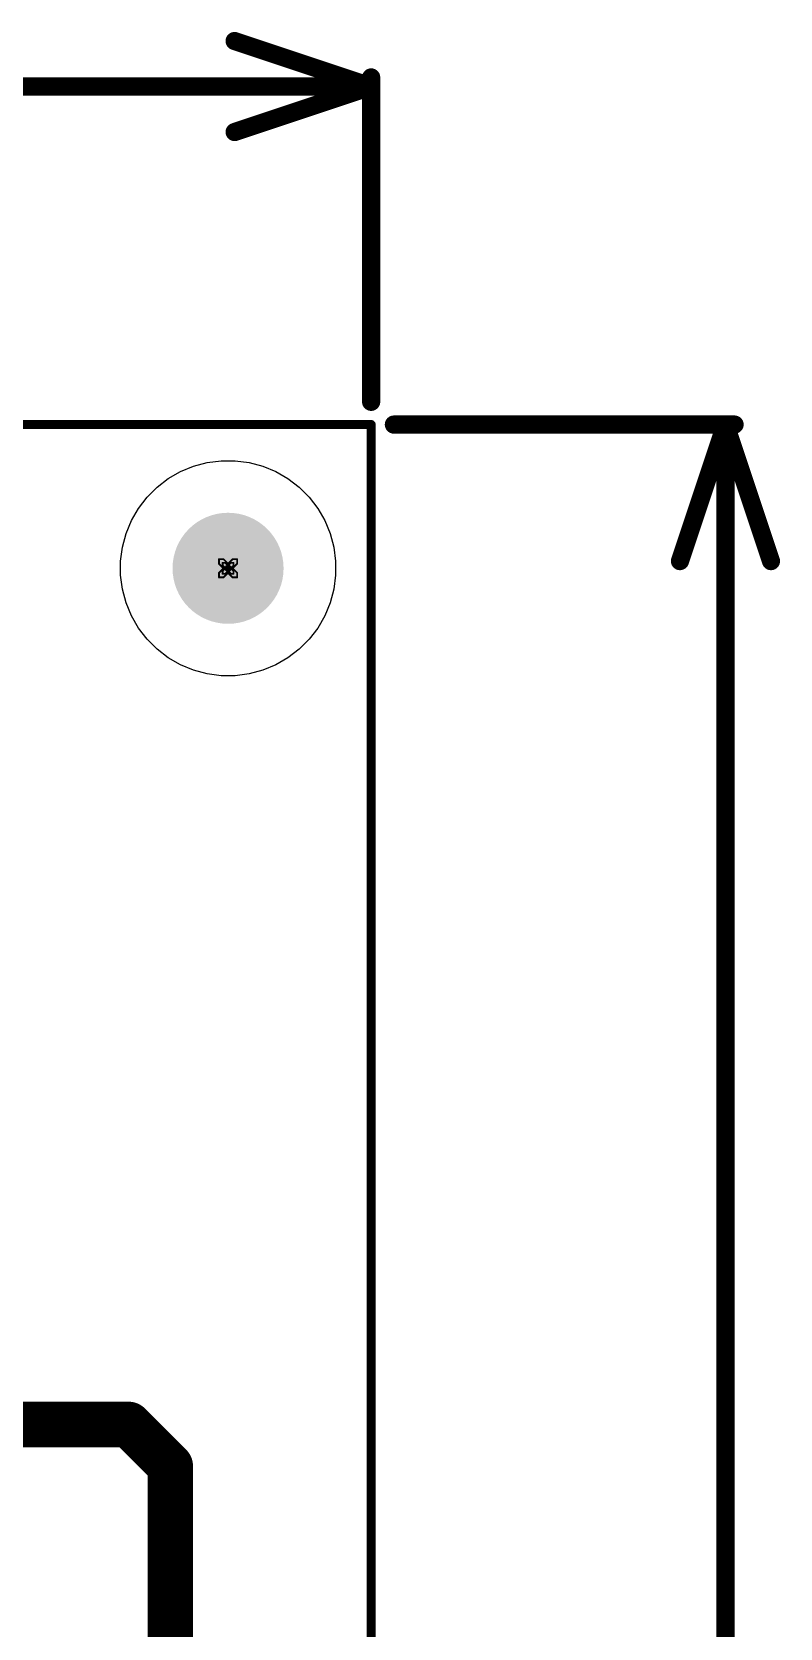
# Model space of a CAD drawing. Header units: inches. Extents: x -0.8 to 10.9, y -0.2 to 6.3.
# Drawn here: x 1.438 to 2.26, y 2.851 to 4.605 of the extents above; entities that cross this region are included whole.
import ezdxf

# ---------------------------------------------------------------- set-up
doc = ezdxf.new("R2010")
doc.units = ezdxf.units.IN
doc.header["$MEASUREMENT"] = 0
for name, color, linetype in [('Board Outline', 216, 'Continuous'), ('Bottom Layer', 5, 'Continuous'), ('Bottom Solder', 6, 'Continuous'), ('Dimensions', 6, 'Continuous'), ('Drill Drawing', 1, 'Continuous'), ('Multi-Layer', 9, 'Continuous'), ('Pad Holes', 156, 'Continuous'), ('Top Layer', 1, 'Continuous'), ('Top Solder', 216, 'Continuous')]:
    doc.layers.add(name, color=color, linetype=linetype)

msp = doc.modelspace()

# ---------------------------------------------------------------- hatches: boundary and pattern name
at = {"layer": 'Bottom Solder'}
h = msp.add_hatch(color=6, dxfattribs=at)
edge = h.paths.add_edge_path()
edge.add_arc((1.6535, 4.0157), 0.004, 0, 360)
at = {"layer": 'Pad Holes'}
h = msp.add_hatch(color=7, dxfattribs=at)
edge = h.paths.add_edge_path()
edge.add_arc((1.6535, 4.0157), 0.061, 0, 360)
at = {"layer": 'Top Solder'}
h = msp.add_hatch(color=216, dxfattribs=at)
edge = h.paths.add_edge_path()
edge.add_arc((1.6535, 4.0157), 0.004, 0, 360)

# ---------------------------------------------------------------- linework, layer by layer
at = {"layer": 'Board Outline', "const_width": 0.01}
for points in [[(-0.1578, 4.1736), (1.8107, 4.1736)], [(1.8107, -0.1571), (1.8107, 4.1736)]]:
    msp.add_lwpolyline(points, dxfattribs=at)
at = {"layer": 'Board Outline', "const_width": 0.005}
msp.add_lwpolyline([(1.8082, 4.1736, 1), (1.8132, 4.1736, 1)], format="xyb", close=True, dxfattribs=at)
msp.add_lwpolyline([(1.8082, 4.1736, 1), (1.8132, 4.1736, 1)], format="xyb", close=True, dxfattribs=at)
at = {"layer": 'Bottom Layer'}
for p, q in [((1.5878, 4.1142), (1.6012, 4.1219)), ((1.6012, 4.1219), (1.6155, 4.1278)), ((1.6155, 4.1278), (1.6305, 4.1318)), ((1.6305, 4.1318), (1.6458, 4.1339)), ((1.6458, 4.1339), (1.6535, 4.1339)), ((1.6535, 4.1339), (1.6535, 4.1339)), ((1.6535, 4.1339), (1.6613, 4.1339)), ((1.6613, 4.1339), (1.6766, 4.1318)), ((1.6766, 4.1318), (1.6916, 4.1278)), ((1.6916, 4.1278), (1.7059, 4.1219)), ((1.7059, 4.1219), (1.7193, 4.1142)), ((1.5646, 4.0938), (1.5755, 4.1047)), ((1.5755, 4.1047), (1.5878, 4.1142)), ((1.7193, 4.1142), (1.7316, 4.1047)), ((1.7316, 4.1047), (1.7425, 4.0938)), ((1.5551, 4.0815), (1.5646, 4.0938)), ((1.7425, 4.0938), (1.752, 4.0815)), ((1.5474, 4.0681), (1.5551, 4.0815)), ((1.752, 4.0815), (1.7597, 4.0681)), ((1.5375, 4.0388), (1.5415, 4.0538)), ((1.5415, 4.0538), (1.5474, 4.0681)), ((1.7597, 4.0681), (1.7656, 4.0538)), ((1.7656, 4.0538), (1.7696, 4.0388)), ((1.5354, 4.0235), (1.5375, 4.0388)), ((1.7696, 4.0388), (1.7717, 4.0235)), ((1.5354, 4.0157), (1.5354, 4.0235)), ((1.7717, 4.0235), (1.7717, 4.0157)), ((1.5354, 4.008), (1.5354, 4.0157)), ((1.5375, 3.9927), (1.5354, 4.008)), ((1.7717, 4.008), (1.7696, 3.9927)), ((1.7717, 4.0157), (1.7717, 4.008)), ((1.5415, 3.9777), (1.5375, 3.9927)), ((1.7696, 3.9927), (1.7656, 3.9777)), ((1.5474, 3.9634), (1.5415, 3.9777)), ((1.5551, 3.95), (1.5474, 3.9634)), ((1.7597, 3.9634), (1.752, 3.95)), ((1.7656, 3.9777), (1.7597, 3.9634)), ((1.5646, 3.9377), (1.5551, 3.95)), ((1.752, 3.95), (1.7425, 3.9377)), ((1.5755, 3.9268), (1.5646, 3.9377)), ((1.7425, 3.9377), (1.7316, 3.9268)), ((1.5878, 3.9173), (1.5755, 3.9268)), ((1.6012, 3.9096), (1.5878, 3.9173)), ((1.7193, 3.9173), (1.7059, 3.9096)), ((1.7316, 3.9268), (1.7193, 3.9173)), ((1.6155, 3.9037), (1.6012, 3.9096)), ((1.6305, 3.8997), (1.6155, 3.9037)), ((1.6458, 3.8976), (1.6305, 3.8997)), ((1.6535, 3.8976), (1.6458, 3.8976)), ((1.6613, 3.8976), (1.6535, 3.8976)), ((1.6766, 3.8997), (1.6613, 3.8976)), ((1.6916, 3.9037), (1.6766, 3.8997)), ((1.7059, 3.9096), (1.6916, 3.9037))]:
    msp.add_line(p, q, dxfattribs=at)
at = {"layer": 'Bottom Layer', "const_width": 0.05}
for points in [[(0.927, 3.075), (1.5444, 3.075)], [(1.5444, 3.075), (1.59, 3.0294)], [(1.59, 2.7045), (1.59, 3.0294)]]:
    msp.add_lwpolyline(points, dxfattribs=at)
at = {"layer": 'Bottom Layer', "const_width": 0.025}
for points in [[(1.5319, 3.075, 1), (1.5569, 3.075, 1)], [(1.5319, 3.075, 1), (1.5569, 3.075, 1)], [(1.5775, 3.0294, 1), (1.6025, 3.0294, 1)], [(1.5775, 3.0294, 1), (1.6025, 3.0294, 1)]]:
    msp.add_lwpolyline(points, format="xyb", close=True, dxfattribs=at)
at = {"layer": 'Dimensions', "const_width": 0.02}
for points in [[(1.6607, 4.595), (1.8107, 4.545)], [(1.8107, 4.1986), (1.8107, 4.555)], [(1.1513, 4.545), (1.8107, 4.545)], [(1.6607, 4.495), (1.8107, 4.545)], [(1.8357, 4.1736), (2.21, 4.1736)], [(2.15, 4.0236), (2.2, 4.1736)], [(2.2, 4.1736), (2.25, 4.0236)], [(2.2, 2.3665), (2.2, 4.1736)]]:
    msp.add_lwpolyline(points, dxfattribs=at)
at = {"layer": 'Dimensions', "const_width": 0.01}
for points in [[(1.6557, 4.595, 1), (1.6657, 4.595, 1)], [(1.8057, 4.555, 1), (1.8157, 4.555, 1)], [(1.8057, 4.545, 1), (1.8157, 4.545, 1)], [(1.8057, 4.545, 1), (1.8157, 4.545, 1)], [(1.8057, 4.545, 1), (1.8157, 4.545, 1)], [(1.6557, 4.495, 1), (1.6657, 4.495, 1)], [(1.8057, 4.1986, 1), (1.8157, 4.1986, 1)], [(1.8307, 4.1736, 1), (1.8407, 4.1736, 1)], [(2.195, 4.1736, 1), (2.205, 4.1736, 1)], [(2.195, 4.1736, 1), (2.205, 4.1736, 1)], [(2.195, 4.1736, 1), (2.205, 4.1736, 1)], [(2.205, 4.1736, 1), (2.215, 4.1736, 1)], [(2.145, 4.0236, 1), (2.155, 4.0236, 1)], [(2.245, 4.0236, 1), (2.255, 4.0236, 1)]]:
    msp.add_lwpolyline(points, format="xyb", close=True, dxfattribs=at)
at = {"layer": 'Drill Drawing', "const_width": 0.002}
for points in [[(1.6435, 4.0207), (1.6435, 4.0257)], [(1.6435, 4.0257), (1.6485, 4.0257)], [(1.6435, 4.0207), (1.6485, 4.0157)], [(1.6435, 4.0107), (1.6485, 4.0157)], [(1.6475, 4.0187), (1.6475, 4.0217)], [(1.6475, 4.0217), (1.6505, 4.0217)], [(1.6475, 4.0187), (1.6505, 4.0157)], [(1.6475, 4.0127), (1.6505, 4.0157)], [(1.6485, 4.0257), (1.6535, 4.0207)], [(1.6505, 4.0217), (1.6535, 4.0187)], [(1.6535, 4.0207), (1.6585, 4.0257)], [(1.6535, 4.0187), (1.6565, 4.0217)], [(1.6565, 4.0217), (1.6595, 4.0217)], [(1.6565, 4.0157), (1.6595, 4.0187)], [(1.6565, 4.0157), (1.6595, 4.0127)], [(1.6585, 4.0257), (1.6635, 4.0257)], [(1.6585, 4.0157), (1.6635, 4.0207)], [(1.6585, 4.0157), (1.6635, 4.0107)], [(1.6595, 4.0187), (1.6595, 4.0217)], [(1.6635, 4.0207), (1.6635, 4.0257)], [(1.6435, 4.0057), (1.6435, 4.0107)], [(1.6435, 4.0057), (1.6485, 4.0057)], [(1.6475, 4.0097), (1.6475, 4.0127)], [(1.6475, 4.0097), (1.6505, 4.0097)], [(1.6485, 4.0057), (1.6535, 4.0107)], [(1.6505, 4.0097), (1.6535, 4.0127)], [(1.6535, 4.0127), (1.6565, 4.0097)], [(1.6535, 4.0107), (1.6585, 4.0057)], [(1.6565, 4.0097), (1.6595, 4.0097)], [(1.6585, 4.0057), (1.6635, 4.0057)], [(1.6595, 4.0097), (1.6595, 4.0127)], [(1.6635, 4.0057), (1.6635, 4.0107)]]:
    msp.add_lwpolyline(points, dxfattribs=at)
at = {"layer": 'Drill Drawing', "const_width": 0.001}
for points in [[(1.643, 4.0257, 1), (1.644, 4.0257, 1)], [(1.643, 4.0257, 1), (1.644, 4.0257, 1)], [(1.643, 4.0207, 1), (1.644, 4.0207, 1)], [(1.643, 4.0207, 1), (1.644, 4.0207, 1)], [(1.647, 4.0217, 1), (1.648, 4.0217, 1)], [(1.647, 4.0217, 1), (1.648, 4.0217, 1)], [(1.647, 4.0187, 1), (1.648, 4.0187, 1)], [(1.647, 4.0187, 1), (1.648, 4.0187, 1)], [(1.648, 4.0257, 1), (1.649, 4.0257, 1)], [(1.648, 4.0257, 1), (1.649, 4.0257, 1)], [(1.648, 4.0157, 1), (1.649, 4.0157, 1)], [(1.648, 4.0157, 1), (1.649, 4.0157, 1)], [(1.65, 4.0217, 1), (1.651, 4.0217, 1)], [(1.65, 4.0217, 1), (1.651, 4.0217, 1)], [(1.65, 4.0157, 1), (1.651, 4.0157, 1)], [(1.65, 4.0157, 1), (1.651, 4.0157, 1)], [(1.653, 4.0207, 1), (1.654, 4.0207, 1)], [(1.653, 4.0207, 1), (1.654, 4.0207, 1)], [(1.653, 4.0187, 1), (1.654, 4.0187, 1)], [(1.653, 4.0187, 1), (1.654, 4.0187, 1)], [(1.656, 4.0217, 1), (1.657, 4.0217, 1)], [(1.656, 4.0217, 1), (1.657, 4.0217, 1)], [(1.656, 4.0157, 1), (1.657, 4.0157, 1)], [(1.656, 4.0157, 1), (1.657, 4.0157, 1)], [(1.658, 4.0257, 1), (1.659, 4.0257, 1)], [(1.658, 4.0257, 1), (1.659, 4.0257, 1)], [(1.658, 4.0157, 1), (1.659, 4.0157, 1)], [(1.658, 4.0157, 1), (1.659, 4.0157, 1)], [(1.659, 4.0217, 1), (1.66, 4.0217, 1)], [(1.659, 4.0217, 1), (1.66, 4.0217, 1)], [(1.659, 4.0187, 1), (1.66, 4.0187, 1)], [(1.659, 4.0187, 1), (1.66, 4.0187, 1)], [(1.663, 4.0257, 1), (1.664, 4.0257, 1)], [(1.663, 4.0257, 1), (1.664, 4.0257, 1)], [(1.663, 4.0207, 1), (1.664, 4.0207, 1)], [(1.663, 4.0207, 1), (1.664, 4.0207, 1)], [(1.643, 4.0107, 1), (1.644, 4.0107, 1)], [(1.643, 4.0107, 1), (1.644, 4.0107, 1)], [(1.643, 4.0057, 1), (1.644, 4.0057, 1)], [(1.643, 4.0057, 1), (1.644, 4.0057, 1)], [(1.647, 4.0127, 1), (1.648, 4.0127, 1)], [(1.647, 4.0127, 1), (1.648, 4.0127, 1)], [(1.647, 4.0097, 1), (1.648, 4.0097, 1)], [(1.647, 4.0097, 1), (1.648, 4.0097, 1)], [(1.648, 4.0057, 1), (1.649, 4.0057, 1)], [(1.648, 4.0057, 1), (1.649, 4.0057, 1)], [(1.65, 4.0097, 1), (1.651, 4.0097, 1)], [(1.65, 4.0097, 1), (1.651, 4.0097, 1)], [(1.653, 4.0127, 1), (1.654, 4.0127, 1)], [(1.653, 4.0127, 1), (1.654, 4.0127, 1)], [(1.653, 4.0107, 1), (1.654, 4.0107, 1)], [(1.653, 4.0107, 1), (1.654, 4.0107, 1)], [(1.656, 4.0097, 1), (1.657, 4.0097, 1)], [(1.656, 4.0097, 1), (1.657, 4.0097, 1)], [(1.658, 4.0057, 1), (1.659, 4.0057, 1)], [(1.658, 4.0057, 1), (1.659, 4.0057, 1)], [(1.659, 4.0127, 1), (1.66, 4.0127, 1)], [(1.659, 4.0127, 1), (1.66, 4.0127, 1)], [(1.659, 4.0097, 1), (1.66, 4.0097, 1)], [(1.659, 4.0097, 1), (1.66, 4.0097, 1)], [(1.663, 4.0107, 1), (1.664, 4.0107, 1)], [(1.663, 4.0107, 1), (1.664, 4.0107, 1)], [(1.663, 4.0057, 1), (1.664, 4.0057, 1)], [(1.663, 4.0057, 1), (1.664, 4.0057, 1)]]:
    msp.add_lwpolyline(points, format="xyb", close=True, dxfattribs=at)
at = {"layer": 'Multi-Layer'}
for p, q in [((1.5878, 4.1142), (1.6012, 4.1219)), ((1.6012, 4.1219), (1.6155, 4.1278)), ((1.6155, 4.1278), (1.6305, 4.1318)), ((1.6305, 4.1318), (1.6458, 4.1339)), ((1.6458, 4.1339), (1.6535, 4.1339)), ((1.6535, 4.1339), (1.6535, 4.1339)), ((1.6535, 4.1339), (1.6613, 4.1339)), ((1.6613, 4.1339), (1.6766, 4.1318)), ((1.6766, 4.1318), (1.6916, 4.1278)), ((1.6916, 4.1278), (1.7059, 4.1219)), ((1.7059, 4.1219), (1.7193, 4.1142)), ((1.5646, 4.0938), (1.5755, 4.1047)), ((1.5755, 4.1047), (1.5878, 4.1142)), ((1.7193, 4.1142), (1.7316, 4.1047)), ((1.7316, 4.1047), (1.7425, 4.0938)), ((1.5551, 4.0815), (1.5646, 4.0938)), ((1.7425, 4.0938), (1.752, 4.0815)), ((1.5474, 4.0681), (1.5551, 4.0815)), ((1.752, 4.0815), (1.7597, 4.0681)), ((1.5375, 4.0388), (1.5415, 4.0538)), ((1.5415, 4.0538), (1.5474, 4.0681)), ((1.7597, 4.0681), (1.7656, 4.0538)), ((1.7656, 4.0538), (1.7696, 4.0388)), ((1.5354, 4.0235), (1.5375, 4.0388)), ((1.7696, 4.0388), (1.7717, 4.0235)), ((1.5354, 4.0157), (1.5354, 4.0235)), ((1.7717, 4.0235), (1.7717, 4.0157)), ((1.5354, 4.008), (1.5354, 4.0157)), ((1.5375, 3.9927), (1.5354, 4.008)), ((1.7717, 4.008), (1.7696, 3.9927)), ((1.7717, 4.0157), (1.7717, 4.008)), ((1.5415, 3.9777), (1.5375, 3.9927)), ((1.7696, 3.9927), (1.7656, 3.9777)), ((1.5474, 3.9634), (1.5415, 3.9777)), ((1.5551, 3.95), (1.5474, 3.9634)), ((1.7597, 3.9634), (1.752, 3.95)), ((1.7656, 3.9777), (1.7597, 3.9634)), ((1.5646, 3.9377), (1.5551, 3.95)), ((1.752, 3.95), (1.7425, 3.9377)), ((1.5755, 3.9268), (1.5646, 3.9377)), ((1.7425, 3.9377), (1.7316, 3.9268)), ((1.5878, 3.9173), (1.5755, 3.9268)), ((1.6012, 3.9096), (1.5878, 3.9173)), ((1.7193, 3.9173), (1.7059, 3.9096)), ((1.7316, 3.9268), (1.7193, 3.9173)), ((1.6155, 3.9037), (1.6012, 3.9096)), ((1.6305, 3.8997), (1.6155, 3.9037)), ((1.6458, 3.8976), (1.6305, 3.8997)), ((1.6535, 3.8976), (1.6458, 3.8976)), ((1.6613, 3.8976), (1.6535, 3.8976)), ((1.6766, 3.8997), (1.6613, 3.8976)), ((1.6916, 3.9037), (1.6766, 3.8997)), ((1.7059, 3.9096), (1.6916, 3.9037))]:
    msp.add_line(p, q, dxfattribs=at)
at = {"layer": 'Top Layer', "const_width": 0.005}
msp.add_lwpolyline([(1.6535, 4.0157), (1.6535, 4.0157)], dxfattribs=at)
at = {"layer": 'Top Layer', "const_width": 0.0025}
msp.add_lwpolyline([(1.6523, 4.0157, 1), (1.6548, 4.0157, 1)], format="xyb", close=True, dxfattribs=at)
msp.add_lwpolyline([(1.6523, 4.0157, 1), (1.6548, 4.0157, 1)], format="xyb", close=True, dxfattribs=at)

doc.saveas('drawing.dxf')
